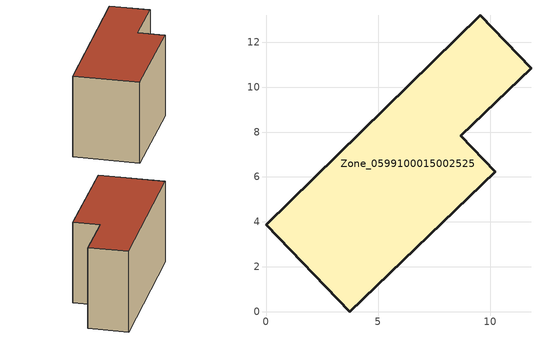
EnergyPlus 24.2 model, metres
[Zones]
Zone_0599100015002525
 floor ground (C_G): 0,3.88 9.54,13.2 11.81,10.84 8.68,7.83 10.21,6.24 3.73,0 z2.92
 wall outside (C_F): 8.68,7.83 11.81,10.84 9.54,13.2 0,3.88 3.73,0 10.21,6.24 8.68,7.83 z2.92:9.86
 roof outside (C_R): 3.73,0 10.21,6.24 8.68,7.83 11.81,10.84 9.54,13.2 0,3.88 z9.86
[BUILDING]
Pand.0599100015002525: North Axis=0; Terrain=City; Loads Convergence Tolerance Value=0.04; Temperature Convergence Tolerance Value=0.4; Solar Distribution=FullExterior; Maximum Number of Warmup Days=25; Minimum Number of Warmup Days=1
[Site:Location]
Rotterdam.The.Hague.AP_ZH_NLD Design_Conditions: Latitude=51.96; Longitude=4.45; Time Zone=1; Elevation=-4.5
[SITE:GROUNDTEMPERATURE:BUILDINGSURFACE]
18, 18, 18, 18, 18, 18, 18, 18, 18, 18, 18, 18
[MATERIAL] Thermal Absorptance=0.9; Solar Absorptance=0.7; Visible Absorptance=0.7
Name | Roughness | Thickness | Conductivity | Density | Specific Heat
G.TI.1975-1991 | MediumSmooth | 0.15 | 0.288461 | 540 | 1210
F.TI.1975-1991 | Rough | 0.3 | 0.230769 | 1920 | 840
R.TI.1975-1991 | MediumRough | 0.2 | 0.153846 | 1500 | 1000
[CONSTRUCTION]
C_G: G.TI.1975-1991
C_F: F.TI.1975-1991
C_R: R.TI.1975-1991
[ZONE]
Zone_0599100015002525: Type=1; Multiplier=1; Ceiling Height=Autocalculate; Volume=Autocalculate; Floor Area=autocalculate; Part of Total Floor Area=Yes
[ZONEINFILTRATION:DESIGNFLOWRATE]
Infil_Zone_0599100015002525: Zone or ZoneList or Space or SpaceList=Zone_0599100015002525; Schedule=AlwaysOn; Design Flow Rate Calculation Method=Flow/Area; Flow Rate per Floor Area=0.003; Constant Term Coefficient=1; Temperature Term Coefficient=0; Velocity Term Coefficient=0; Velocity Squared Term Coefficient=0
[HVACTEMPLATE:ZONE:IDEALLOADSAIRSYSTEM]
Zone_0599100015002525: Maximum Heating Supply Air Temperature=50; Minimum Cooling Supply Air Temperature=13; Maximum Heating Supply Air Humidity Ratio=0.0156; Minimum Cooling Supply Air Humidity Ratio=0.0077; Heating Limit=NoLimit; Cooling Limit=NoLimit; Dehumidification Control Type=ConstantSensibleHeatRatio; Cooling Sensible Heat Ratio=0.7; Dehumidification Setpoint=60; Humidification Control Type=None; Humidification Setpoint=30; Outdoor Air Method=None; Outdoor Air Flow Rate per Person=0.00944; Outdoor Air Flow Rate per Zone Floor Area=0; Outdoor Air Flow Rate per Zone=0; Demand Controlled Ventilation Type=None; Outdoor Air Economizer Type=NoEconomizer; Heat Recovery Type=None; Sensible Heat Recovery Effectiveness=0.7; Latent Heat Recovery Effectiveness=0.65
[ZONECONTROL:THERMOSTAT]
ThermostatControl_Zone_0599100015002525: Zone or ZoneList=Zone_0599100015002525; Control Type Schedule=DualSetpointControlType; Control 1=Thermostat_Zone_0599100015002525; Temperature Difference Between Cutout And Setpoint=0
[THERMOSTATSETPOINT:DUALSETPOINT]
Thermostat_Zone_0599100015002525: Heating Setpoint Temperature Schedule=HeatingSetpoint_Zone_0599100015002525; Cooling Setpoint Temperature Schedule=CoolingSetpoint_Zone_0599100015002525
[SCHEDULE:COMPACT]
HeatingSetpoint_Zone_0599100015002525: Through: 12/31, For: AllDays, Until: 24:00, 21
CoolingSetpoint_Zone_0599100015002525: Through: 12/31, For: AllDays, Until: 24:00, 24
DualSetpointControlType: Through: 12/31, For: AllDays, Until: 24:00, 4
AlwaysOn: Through: 12/31, For: AllDays, Until: 24:00, 1
